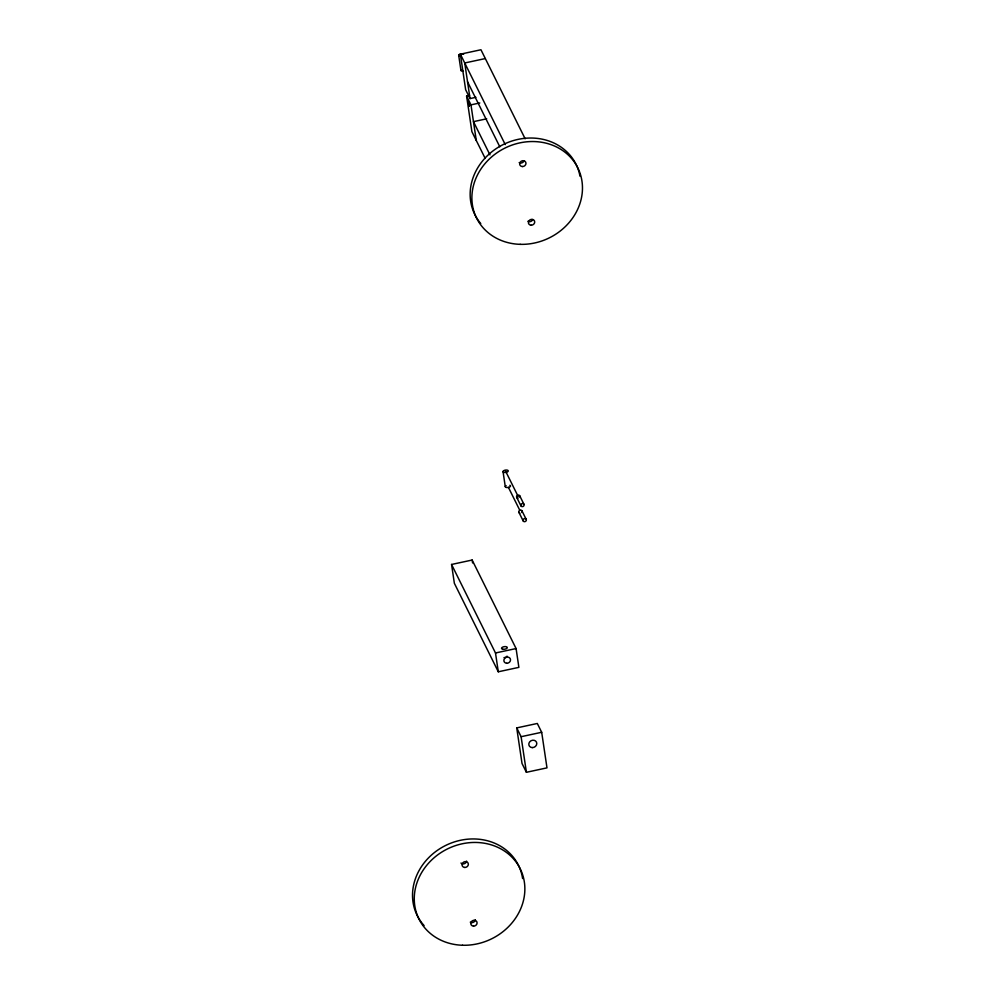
<?xml version="1.0" encoding="UTF-8"?>
<svg xmlns="http://www.w3.org/2000/svg" width="995" height="995" viewBox="0 0 995 995"><rect width="100%" height="100%" fill="white"/><g stroke="black" fill="none" stroke-linecap="round" stroke-linejoin="round"><path stroke-width="1.49" d="M475.921 97.311L470.038 98.58L465.66 89.761L460.362 54.178L480.946 49.75L525.136 138.778M485.324 58.556L464.74 62.983L470.038 98.58M485.199 158.429L471.891 131.638L466.593 96.055L469.54 95.42M466.593 96.055L470.971 104.861L479.789 102.958M486.704 118.803L473.471 121.651L489.95 154.847M451.556 564.463L472.14 560.036L516.082 648.553L518.88 667.359L498.296 671.787L454.354 583.269L451.556 564.463L495.498 652.981L498.296 671.787M495.498 652.981L516.082 648.553M516.728 727.905L537.312 723.477L541.69 732.283L546.989 767.866L526.405 772.294L522.027 763.488L516.728 727.905L521.106 736.71L526.405 772.294M521.106 736.71L541.69 732.283M460.362 54.178L505.249 144.598M467.538 81.789L499.801 146.8M519.776 495.896L523.979 504.353A1.704 1.505 -26.4 0 1 522.226 506.629A1.704 1.505 -26.4 0 1 521.119 504.278A1.704 1.505 -26.4 0 1 523.979 504.353M505.647 471.257L518.246 496.629M516.716 497.363L520.907 505.821M522.014 510.945L526.218 519.402A1.704 1.505 -26.4 0 1 524.477 521.678A1.704 1.505 -26.4 0 1 523.358 519.315A1.704 1.505 -26.4 0 1 526.218 519.402M508.433 487.401L519.813 510.323M518.955 512.4L523.146 520.858M470.971 104.861L476.269 140.444M458.683 55.247L460.921 70.284M503.022 471.506L505.261 486.543M472.14 560.036L472.575 562.934M461.17 56.205A2.649 1.182 -8.5 0 1 459.105 54.613A2.649 1.182 -8.5 0 1 463.645 54.178M463.409 71.242A2.649 1.182 -8.5 0 1 461.046 69.961M509.838 485.274A2.649 1.182 -8.5 0 1 509.639 486.978A2.649 1.182 -8.5 0 1 505.933 487.326A2.649 1.182 -8.5 0 1 506.132 485.622M518.034 498.172A1.704 1.505 -26.4 0 1 516.616 496.455A1.704 1.505 -26.4 0 1 518.731 495.112A1.704 1.505 -26.4 0 1 519.776 497.077M519.85 513.146A1.704 1.505 -26.4 0 1 519.004 511.094A1.704 1.505 -26.4 0 1 521.368 510.286A1.704 1.505 -26.4 0 1 521.803 512.487M523.992 160.954A3.221 2.861 -26.4 0 1 519.154 162.608M532.723 219.609A3.221 2.861 -26.4 0 1 527.897 221.263M480.759 223.564A56.504 50.073 -26.4 0 1 504.055 144.151A56.504 50.073 -26.4 0 1 579.986 176.202M507.04 656.165A3.395 3.01 -26.4 0 1 503.98 657.62M466.58 861.11A3.221 2.861 -26.4 0 1 460.959 863.038M475.324 919.766A3.221 2.861 -26.4 0 1 470.274 922.178M424.094 925.586A56.504 50.073 -26.4 0 1 446.444 845.066A56.504 50.073 -26.4 0 1 522.611 878.56M467.986 100.632L469.279 106.241L467.986 100.632M504.216 472.426A2.649 1.182 -8.5 0 0 508.271 471.008A2.649 1.182 -8.5 0 0 504.453 470.337A2.649 1.182 -8.5 0 0 504.216 472.426M520.198 244.335A56.504 50.073 -26.4 0 0 578.17 168.603A56.504 50.073 -26.4 0 0 483.172 165.891A56.504 50.073 -26.4 0 0 520.198 244.335M531.143 225.206A3.221 2.861 -26.4 0 0 534.464 220.878A3.221 2.861 -26.4 0 0 529.029 220.728A3.221 2.861 -26.4 0 0 531.143 225.206M522.412 166.551A3.221 2.861 -26.4 0 0 525.721 162.222A3.221 2.861 -26.4 0 0 520.298 162.073A3.221 2.861 -26.4 0 0 522.412 166.551M532.3 747.606A4.079 3.607 -26.4 0 0 536.479 742.146A4.079 3.607 -26.4 0 0 529.626 741.947A4.079 3.607 -26.4 0 0 532.3 747.606M506.778 663.267A3.395 3.01 -26.4 0 0 510.261 658.715A3.395 3.01 -26.4 0 0 504.552 658.541A3.395 3.01 -26.4 0 0 506.778 663.267M502.811 649.237A2.923 1.306 -8.5 0 0 507.288 647.683A2.923 1.306 -8.5 0 0 503.084 646.937A2.923 1.306 -8.5 0 0 502.811 649.237M462.575 945.25A56.504 50.073 -26.4 0 0 520.559 869.518A56.504 50.073 -26.4 0 0 425.549 866.807A56.504 50.073 -26.4 0 0 462.575 945.25M473.533 926.121A3.221 2.861 -26.4 0 0 476.841 921.805A3.221 2.861 -26.4 0 0 471.419 921.644A3.221 2.861 -26.4 0 0 473.533 926.121M464.802 867.466A3.221 2.861 -26.4 0 0 468.11 863.138A3.221 2.861 -26.4 0 0 462.687 862.988A3.221 2.861 -26.4 0 0 464.802 867.466"/></g></svg>
